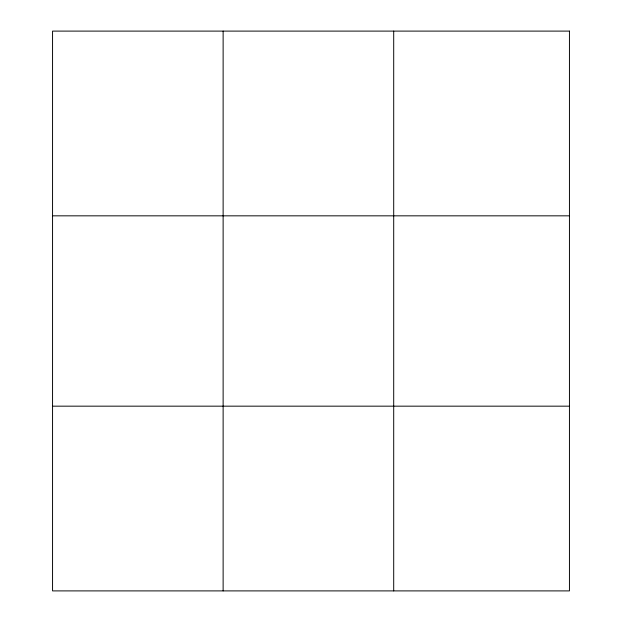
<?xml version="1.0" encoding="UTF-8"?>
<svg xmlns="http://www.w3.org/2000/svg" width="622" height="622" viewBox="0 0 622 622"><rect width="100%" height="100%" fill="white"/><g stroke="black" fill="none" stroke-linecap="round" stroke-linejoin="round"><path stroke-width="0.93" d="M223.127 590.9L223.127 31.1M393.703 590.9L393.703 31.1M52.559 215.834L569.441 215.834M52.559 406.166L569.441 406.166M569.441 31.1L569.441 590.9L52.559 590.9L52.559 31.1L569.441 31.1"/></g></svg>
